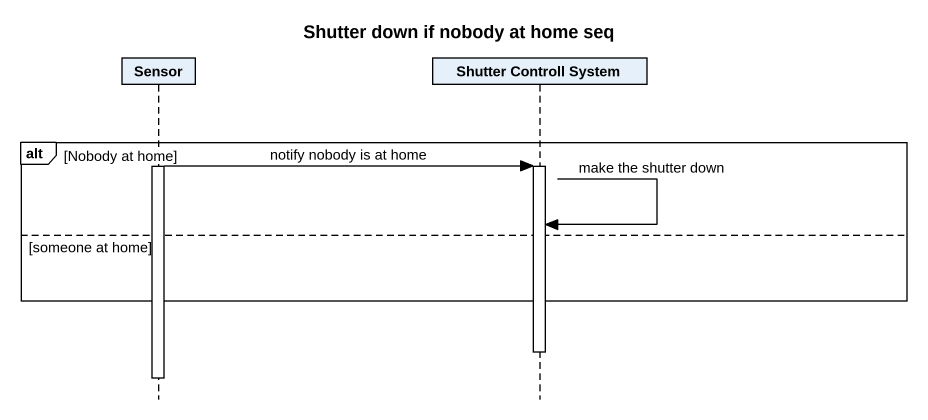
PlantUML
@startuml
title Shutter down if nobody at home seq
hide footbox
participant Sensor
participant "Shutter Controll System" as Shutter_Controll_System

alt Nobody at home
  activate Sensor
  Sensor -> Shutter_Controll_System : notify nobody is at home
  activate Shutter_Controll_System
  Shutter_Controll_System -> Shutter_Controll_System : make the shutter down
else someone at home
end
deactivate Shutter_Controll_System
deactivate Sensor
@enduml
